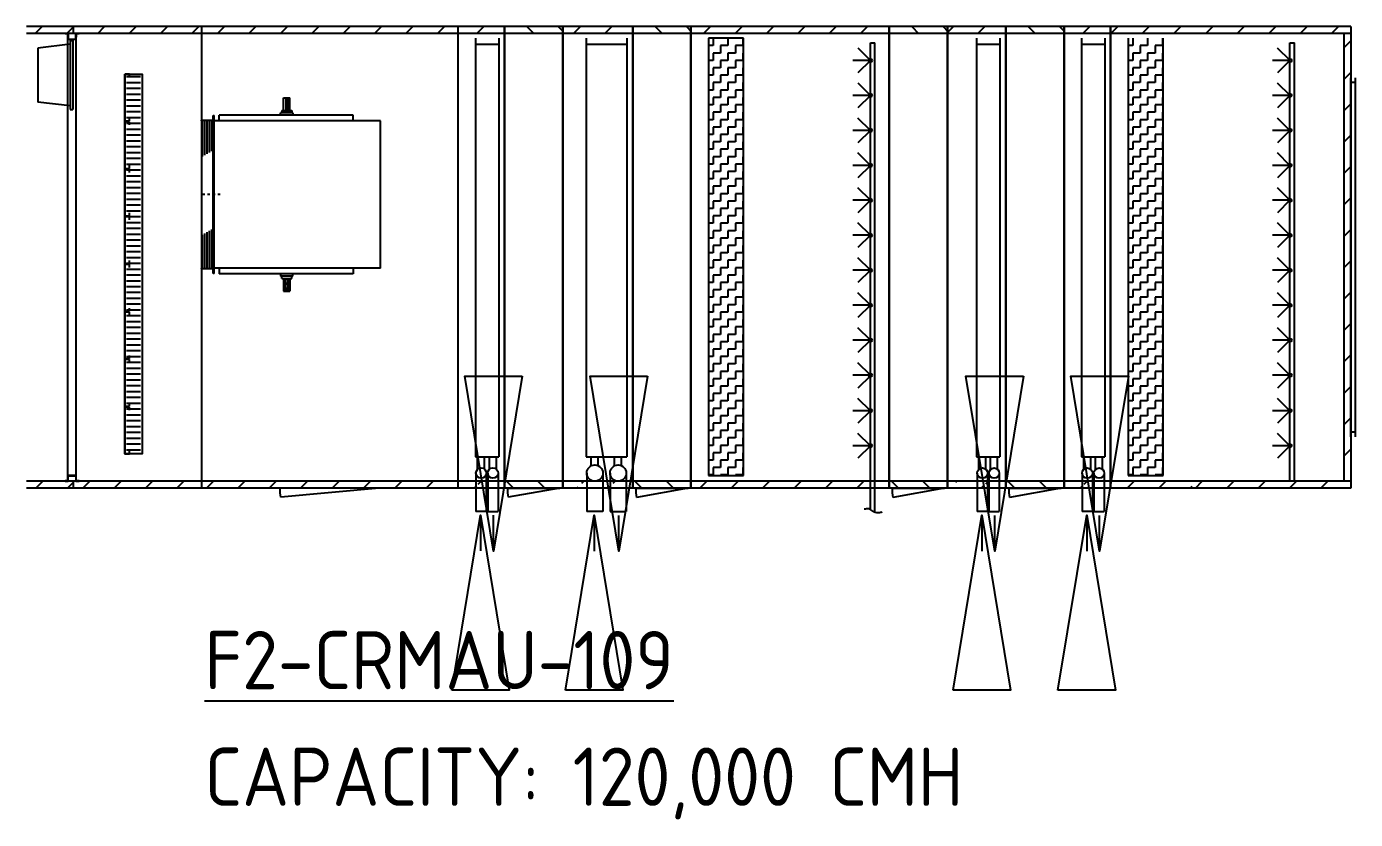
# Model space of a CAD drawing. Header units: millimetres. Extents: x -4 to 727, y 2288 to 2890.
# Drawn here: x 641 to 692.3, y 2725.2 to 2755.8 of the extents above; entities that cross this region are included whole.
import ezdxf

# ---------------------------------------------------------------- set-up
doc = ezdxf.new("R2010")
doc.units = ezdxf.units.MM
doc.linetypes.add('CENTER', pattern=[2, 1.25, -0.25, 0.25, -0.25])
for name, color, linetype in [('06-空調-空調', 21, 'Continuous'), ('ACC-450', 2, 'Continuous'), ('ACC-850', 2, 'Continuous'), ('ARW', 151, 'Continuous'), ('CLC', 140, 'Continuous'), ('DIF', 120, 'Continuous'), ('DIM', 6, 'Continuous'), ('FAN', 3, 'Continuous'), ('Flange', 6, 'Continuous'), ('FLC', 40, 'Continuous'), ('HTC', 1, 'Continuous'), ('M-EQPM-TXT', 4, 'Continuous'), ('Type02x02', 7, 'Continuous'), ('Type05x04', 7, 'Continuous'), ('Type06x05', 7, 'Continuous'), ('Type07x05', 7, 'Continuous'), ('TYPE10X08', 7, 'Continuous'), ('Type12x08', 7, 'Continuous'), ('Type12x09', 7, 'Continuous'), ('Type14x10', 7, 'Continuous'), ('軸心', 41, 'Continuous'), ('風車架', 4, 'Continuous')]:
    doc.layers.add(name, color=color, linetype=linetype)
doc.styles.add('AA-TXT', font='isocp.shx', dxfattribs={"bigfont": 'chineset.shx'})
doc.dimstyles.get("Standard").update_dxf_attribs({"dimtxt": 0.18, "dimasz": 0.18, "dimexe": 0.18, "dimexo": 0.0625, "dimgap": 0.09, "dimtad": 0, "dimtih": 1, "dimtoh": 1, "dimdec": 4, "dimzin": 0, "dimdsep": 46, "dimtxsty": 'Standard', "dimcen": 0.09, "dimadec": 0, "dimazin": 0, "dimtfac": 1, "dimtdec": 4, "dimtofl": 0, "dimtmove": 0, "dimatfit": 3, "dimfxl": 1, "dimtolj": 1, "dimtzin": 0, "dimarcsym": 0})
pattern_1 = [(225, (1811.596931687964, 1075.80456253426), (13.47038418160373, -13.47038418160373), [])]

# ---------------------------------------------------------------- blocks, each defined once
blk = doc.blocks.new('A450-頂視圖')
at = {"layer": 'ACC-450'}
for p, q in [((-450, 0), (0, 0)), ((0, 0), (-443.1634888554936, -78.14167995011871))]:
    blk.add_line(p, q, dxfattribs=at)
blk.add_arc((0, 0), 450, 180, 190.0000000000068, dxfattribs=at)
blk = doc.blocks.new('FLC-1000')
at = {"layer": 'FLC'}
for p, q in [((50, 633.5), (50, -633.5)), ((150, 633.5), (150, -633.5))]:
    blk.add_line(p, q, dxfattribs=at)
at = {"layer": 'FLC', "color": 1}
for p, q in [((60.00000000000364, 371.3675134594014), (60.00000000000364, 633.5)), ((80, 359.8205080756306), (80, 633.5)), ((100, 348.2735026918563), (100, 633.5)), ((120, 336.7264973080855), (120, 633.5)), ((140, 325.1794919243112), (140, 633.5)), ((60, -633.5), (60, -298.632486540595)), ((80, -633.5), (80, -310.1794919243694)), ((100, -633.5), (100, -321.7264973081437)), ((120, -633.5), (120, -333.2735026919145)), ((140, -633.5), (140, -344.8205080756888))]:
    blk.add_line(p, q, dxfattribs=at)
at = {"layer": 'FLC', "color": 1, "linetype": 'CENTER', "ltscale": 5}
blk.add_line((-11.83054027607432, 0), (165.0876395031519, 0), dxfattribs=at)
at = {"layer": 'FLC'}
for centre, start, end in [((55, 633.5), 0, 180), ((65, 633.5), 0, 180), ((75, 633.5), 0, 180), ((85, 633.5), 0, 180), ((95, 633.5), 0, 180), ((105, 633.5), 0, 180), ((115, 633.5), 0, 180), ((125, 633.5), 0, 180), ((135, 633.5), 0, 180), ((145, 633.5), 0, 180), ((145, 633.5), 0, 180), ((145, 633.5), 0, 180), ((145, 633.5), 0, 180), ((145, 633.5), 0, 180), ((145, 633.5), 0, 180), ((145, 633.5), 0, 180), ((145, 633.5), 0, 180), ((145, 633.5), 0, 180), ((145, 633.5), 0, 180), ((145, 633.5), 0, 180), ((145, 633.5), 0, 180), ((55, -633.5), 180, 0), ((65, -633.5), 180, 0), ((75, -633.5), 180, 0), ((85, -633.5), 180, 0), ((95, -633.5), 180, 0), ((105, -633.5), 180, 0), ((115, -633.5), 180, 0), ((125, -633.5), 180, 0), ((135, -633.5), 180, 0), ((145, -633.5), 180, 0), ((145, -633.5), 180, 0), ((145, -633.5), 180, 0), ((145, -633.5), 180, 0), ((145, -633.5), 180, 0), ((145, -633.5), 180, 0), ((145, -633.5), 180, 0), ((145, -633.5), 180, 0), ((145, -633.5), 180, 0), ((145, -633.5), 180, 0), ((145, -633.5), 180, 0), ((145, -633.5), 180, 0)]:
    blk.add_arc(centre, 5, start, end, dxfattribs=at)
blk = doc.blocks.new('RZR15-1000-T90')
at = {"layer": 'FAN'}
for p, q in [((-1436.00000000004, 1310.000000000004), (-9.999999999999659, 1310.000000000004)), ((-1436.00000000004, 47.00000000000023), (-1436.00000000004, 1310.000000000004)), ((-10.00000000000011, 0), (-9.999999999999659, 1357.000000000004)), ((3.410605131648481e-13, 1357.000000000004), (-9.999999999999659, 1357.000000000004)), ((0, 0), (3.410605131648481e-13, 1357.000000000004)), ((-1436.00000000004, 47.00000000000023), (-10.00000000000011, 47)), ((-10.00000000000011, 0), (0, 0))]:
    blk.add_line(p, q, dxfattribs=at)
at = {"layer": '軸心'}
for p, q in [((-604.4999999999959, 1508.500000000004), (-659.4999999999959, 1508.500000000004)), ((-659.499999999996, 1398.500000000004), (-659.4999999999959, 1508.500000000004)), ((-639.9999999999959, 1503.500000000004), (-623.9999999999959, 1503.500000000004)), ((-639.999999999996, 1403.500000000004), (-639.9999999999959, 1503.500000000004)), ((-623.9999999999959, 1503.500000000004), (-623.999999999996, 1403.500000000004)), ((-604.499999999996, 1398.500000000004), (-604.4999999999959, 1508.500000000004)), ((-685.499999999996, 1379.500000000004), (-578.499999999996, 1379.500000000004)), ((-685.499999999996, 1379.500000000004), (-685.4999999999997, 1359.500000000004)), ((-675.499999999996, 1398.500000000004), (-675.499999999996, 1379.500000000004)), ((-588.499999999996, 1398.500000000004), (-675.499999999996, 1398.500000000004)), ((-639.999999999996, 1403.500000000004), (-623.999999999996, 1403.500000000004)), ((-588.499999999996, 1398.500000000004), (-588.499999999996, 1379.500000000004)), ((-578.4999999999997, 1359.500000000004), (-578.499999999996, 1379.500000000004)), ((-685.4999999999965, -22.5), (-685.5000000000001, -2.5)), ((-685.4999999999965, -22.5), (-578.4999999999965, -22.5)), ((-675.4999999999965, -41.5), (-675.4999999999965, -22.5)), ((-588.4999999999965, -41.5), (-675.4999999999965, -41.5)), ((-659.4999999999965, -41.5), (-659.4999999999965, -151.5)), ((-639.9999999999965, -46.5), (-639.9999999999965, -146.5)), ((-639.9999999999965, -46.5), (-623.9999999999965, -46.5)), ((-623.9999999999965, -146.5), (-623.9999999999965, -46.5)), ((-604.4999999999965, -41.5), (-604.4999999999965, -151.5)), ((-588.4999999999965, -41.5), (-588.4999999999965, -22.5)), ((-578.5000000000001, -2.5), (-578.4999999999965, -22.5)), ((-604.4999999999965, -151.5), (-659.4999999999965, -151.5)), ((-639.9999999999965, -146.5), (-623.9999999999965, -146.5))]:
    blk.add_line(p, q, dxfattribs=at)
at = {"layer": '軸心', "color": 1, "linetype": 'CENTER', "ltscale": 30}
for p, q in [((-631.9999999999959, 1513.420933565274), (-631.999999999996, 1398.500000000004)), ((-631.9999999999965, -156.420933565274), (-631.9999999999965, -41.5))]:
    blk.add_line(p, q, dxfattribs=at)
at = {"layer": '風車架'}
for p, q in [((-1202.000000000003, 1359.500000000004), (-52.0000000000033, 1359.500000000004)), ((-1202.000000000003, 1310.000000000004), (-1202.000000000003, 1359.500000000004)), ((-1202.000000000003, 1310.000000000004), (-52.0000000000033, 1310.000000000004)), ((-52.0000000000033, 1310.000000000004), (-52.0000000000033, 1359.500000000004)), ((-1202.000000000003, 47.00000000000023), (-52.00000000000375, 47)), ((-1202.000000000003, 47.00000000000023), (-1202.000000000003, -2.499999999999773)), ((-52.00000000000375, 47), (-52.00000000000375, -2.5)), ((-1202.000000000003, -2.499999999999773), (-52.00000000000375, -2.5))]:
    blk.add_line(p, q, dxfattribs=at)
blk = doc.blocks.new('DW9-頂視圖')
at = {"layer": 'ACC-850'}
for q in [(850, 0), (843.1634888554936, -78.14167995011871)]:
    blk.add_line((0, 0), q, dxfattribs=at)
blk.add_arc((400, 0), 450, 349.9999999999935, 7.016709298534877e-15, dxfattribs=at)
blk = doc.blocks.new('CMF300')
for p, q in [((-22.14624321208976, 265.0437139088899), (-300, 231.1976884204487)), ((-300, 231.1976884204487), (-300, -231.1976884204414)), ((-22, 296), (0, 296)), ((-22, 296), (-22, -296)), ((0, 296), (0, -296)), ((-22.14624321208976, -265.0437139088826), (-300, -231.1976884204414)), ((-22, -296), (0, -296))]:
    blk.add_line(p, q)
blk = doc.blocks.new('00_80000CMH_500_300_1100')
h = blk.add_hatch()
h.set_pattern_fill('ACAD_ISO02W100', color=6, angle=180)
h.set_pattern_definition([(180, (1771.444791276313, -397.939758169392), (-6.123233995736766e-16, -5), [12, -3])])
h.paths.add_polyline_path([(48.42231103783706, 407.1652717065008), (63.16782431505271, 407.1652717065008), (63.16782431505271, 81.60527170649948), (48.42231103783706, 81.60527170649948)])
at = {"layer": 'ARW'}
h = blk.add_hatch(dxfattribs=at)
h.set_pattern_fill('ZIGZAG', color=256, scale=2, angle=180, style=0)
h.set_pattern_definition([(180, (704, 981.5000000000291), (-6.350000000000002, -6.350000000000001), [6.350000000000002, -6.350000000000002]), (270, (697.6499999999942, 981.5000000000291), (6.350000000000001, -6.350000000000002), [6.350000000000002, -6.350000000000002])])
h.paths.add_polyline_path([(579, 438.0000000000291), (549, 438.0000000000291), (549, 63.0000000000291), (579, 63.0000000000291)])
h = blk.add_hatch(dxfattribs=at)
h.set_pattern_fill('ZIGZAG', color=256, scale=2, angle=180, style=0)
h.set_pattern_definition([(180, (1064, 981.5000000000291), (-6.350000000000002, -6.350000000000001), [6.350000000000002, -6.350000000000002]), (270, (1057.649999999994, 981.5000000000291), (6.350000000000001, -6.350000000000002), [6.350000000000002, -6.350000000000002])])
h.paths.add_polyline_path([(939, 438.0000000000291), (909, 438.0000000000291), (909, 63.0000000000291), (939, 63.0000000000291)])
at = {"layer": 'Type02x02'}
h = blk.add_hatch(dxfattribs=at)
h.set_pattern_fill('ANSI31', color=256, scale=6.000000000000001, angle=180, style=0)
h.set_pattern_definition([(135, (446.3811235891189, 113.5037624833494), (13.47038418160373, 13.47038418160373), [])])
h.paths.add_polyline_path([(374, 442.0599002730778), (374, 448.0599002730742), (424, 448.0599002730742), (424, 442.0599002730778)])
h = blk.add_hatch(dxfattribs=at)
h.set_pattern_fill('ANSI31', color=256, scale=6.000000000000001, angle=180, style=0)
h.set_pattern_definition([(135, (556.3811235891189, 113.5636627563945), (13.47038418160373, 13.47038418160373), [])])
h.paths.add_polyline_path([(484, 442.0000000000327), (484, 448.0000000000291), (534, 448.0000000000291), (534, 442.0000000000327)])
h = blk.add_hatch(dxfattribs=at)
h.set_pattern_fill('ANSI31', color=256, scale=6.000000000000001, angle=180, style=0)
h.set_pattern_definition([(135, (776.3811235891189, 113.5636627563945), (13.47038418160373, 13.47038418160373), [])])
h.paths.add_polyline_path([(704, 442.0000000000327), (704, 448.0000000000291), (754, 448.0000000000291), (754, 442.0000000000327)])
h = blk.add_hatch(dxfattribs=at)
h.set_pattern_fill('ANSI31', color=256, scale=6.000000000000001, angle=180, style=0)
h.set_pattern_definition([(135, (876.3811235891189, 113.5636627563945), (13.47038418160373, 13.47038418160373), [])])
h.paths.add_polyline_path([(804, 442.0000000000327), (804, 448.0000000000291), (854, 448.0000000000291), (854, 442.0000000000327)])
h = blk.add_hatch(dxfattribs=at)
h.set_pattern_fill('ANSI31', color=256, scale=6.000000000000001, angle=180, style=0)
h.set_pattern_definition([(135, (446.3811235891189, 433.5037624833494), (13.47038418160373, 13.47038418160373), [])])
h.paths.add_polyline_path([(424, 58.05990027307416), (424, 52.0599002730778), (374, 52.0599002730778), (374, 58.05990027307416)])
h = blk.add_hatch(dxfattribs=at)
h.set_pattern_fill('ANSI31', color=256, scale=6.000000000000001, angle=180, style=0)
h.set_pattern_definition([(135, (556.3811235891189, 433.5636627563945), (13.47038418160373, 13.47038418160373), [])])
h.paths.add_polyline_path([(534, 58.0000000000291), (534, 52.00000000003274), (484, 52.00000000003274), (484, 58.0000000000291)])
h = blk.add_hatch(dxfattribs=at)
h.set_pattern_fill('ANSI31', color=256, scale=6.000000000000001, angle=180, style=0)
h.set_pattern_definition([(135, (776.3811235891189, 433.5636627563945), (13.47038418160373, 13.47038418160373), [])])
h.paths.add_polyline_path([(754, 58.0000000000291), (754, 52.00000000003274), (704, 52.00000000003274), (704, 58.0000000000291)])
h = blk.add_hatch(dxfattribs=at)
h.set_pattern_fill('ANSI31', color=256, scale=6.000000000000001, angle=180, style=0)
h.set_pattern_definition([(135, (876.3811235891189, 433.5636627563945), (13.47038418160373, 13.47038418160373), [])])
h.paths.add_polyline_path([(854, 58.0000000000291), (854, 52.00000000003274), (804, 52.00000000003274), (804, 58.0000000000291)])
at = {"layer": 'Type05x04'}
h = blk.add_hatch(dxfattribs=at)
h.set_pattern_fill('ANSI31', color=256, scale=6.000000000000001, angle=180, style=0)
h.set_pattern_definition([(225, (4.000002064407454, 433.4400983753803), (13.47038418160373, -13.47038418160373), [])])
h.paths.add_polyline_path([(-35.99999793559255, 442.0599016246815), (-35.99999793559255, 448.0599016246815), (4.000002064407454, 448.0599016246815), (4.000002064407454, 442.0599016246815)])
h = blk.add_hatch(dxfattribs=at)
h.set_pattern_fill('ANSI31', color=256, scale=6.000000000000001, angle=180, style=0)
h.set_pattern_definition([(225, (4.000002064407454, 689.4400983753767), (13.47038418160373, -13.47038418160373), [])])
h.paths.add_polyline_path([(-35.99999793559255, 52.05990162468152), (-35.99999793559255, 58.05990162468152), (4.000002064407454, 58.05990162468152), (4.000002064407454, 52.05990162468152)])
at = {"layer": 'Type06x05'}
h = blk.add_hatch(dxfattribs=at)
h.set_pattern_fill('ANSI31', color=256, scale=6.000000000000001, angle=180, style=0)
h.set_pattern_definition([(225, (4.00000114607974, 689.4400983983141), (13.47038418160373, -13.47038418160373), [])])
h.paths.add_polyline_path([(-25.99999885392026, 52.05990160174406), (-25.99999885392026, 58.0599016017477), (4.00000114607974, 58.0599016017477), (4.00000114607974, 52.05990160174406)])
at = {"layer": 'Type07x05'}
h = blk.add_hatch(dxfattribs=at)
h.set_pattern_fill('ANSI31', color=256, scale=6.000000000000001, angle=180, style=0)
h.set_pattern_definition([(225, (4.000001248612534, 433.4400981952786), (13.47038418160373, -13.47038418160373), [])])
h.paths.add_polyline_path([(-25.99999875138747, 442.0599018047833), (-25.99999875138747, 448.0599018047833), (4.000001248612534, 448.0599018047833), (4.000001248612534, 442.0599018047833)])
at = {"layer": 'TYPE10X08'}
h = blk.add_hatch(dxfattribs=at)
h.set_pattern_fill('ANSI31', color=256, scale=6.000000000000001, angle=180, style=0)
h.set_pattern_definition([(225, (194, 305.440099726984), (13.47038418160373, -13.47038418160373), [])])
h.paths.add_polyline_path([(334, 448.0599002730742), (334, 442.0599002730778), (114, 442.0599002730778), (114, 448.0599002730742)])
h = blk.add_hatch(dxfattribs=at)
h.set_pattern_fill('ANSI31', color=256, scale=6.000000000000001, angle=180, style=0)
h.set_pattern_definition([(225, (194, 625.440099726984), (13.47038418160373, -13.47038418160373), [])])
h.paths.add_polyline_path([(114, 52.0599002730778), (114, 58.05990027307416), (334, 58.05990027307416), (334, 52.0599002730778)])
at = {"layer": 'Type12x09'}
h = blk.add_hatch(dxfattribs=at)
h.set_pattern_fill('ANSI31', color=256, scale=6.000000000000001, angle=180, style=0)
h.set_pattern_definition([(225, (114, 947.940099726984), (13.47038418160373, -13.47038418160373), [])])
h.paths.add_polyline_path([(4, 442.0599002730778), (4, 448.0599002730742), (114, 448.0599002730742), (114, 442.0599002730778)])
h.paths.add_polyline_path([(4, 52.0599002730778), (4, 58.05990027307416), (114, 58.05990027307416), (114, 52.0599002730778)])
h = blk.add_hatch(dxfattribs=at)
h.set_pattern_fill('ANSI31', color=256, scale=6.000000000000001, angle=180, style=0)
h.set_pattern_definition(pattern_1)
h.paths.add_polyline_path([(894, 442.0000000000327), (894, 448.0000000000291), (964, 448.0000000000291), (964, 442.0000000000327)])
h = blk.add_hatch(dxfattribs=at)
h.set_pattern_fill('ANSI31', color=256, scale=6.000000000000001, angle=180, style=0)
h.set_pattern_definition([(225, (1080.5, 128.5000000000327), (13.47038418160373, -13.47038418160373), [])])
h.paths.add_polyline_path([(1100, 448.0000000000291), (1100, 442.0000000000327), (964, 442.0000000000327), (964, 448.0000000000291)])
h = blk.add_hatch(dxfattribs=at)
h.set_pattern_fill('ANSI31', color=256, scale=6.000000000000001, angle=180, style=0)
h.set_pattern_definition([(225, (1100, 448.5000000000291), (13.47038418160373, -13.47038418160373), [])])
h.paths.add_polyline_path([(1094, 442.0000000000327), (1100, 442.0000000000327), (1100, 58.0000000000291), (1094, 58.0000000000291)])
h = blk.add_hatch(dxfattribs=at)
h.set_pattern_fill('ANSI31', color=256, scale=6.000000000000001, angle=180, style=0)
h.set_pattern_definition(pattern_1)
h.paths.add_polyline_path([(964, 58.0000000000291), (964, 52.00000000003274), (894, 52.00000000003274), (894, 58.0000000000291)])
h = blk.add_hatch(dxfattribs=at)
h.set_pattern_fill('ANSI31', color=256, scale=6.000000000000001, angle=180, style=0)
h.set_pattern_definition([(225, (1080.5, 448.0000000000291), (13.47038418160373, -13.47038418160373), [])])
h.paths.add_polyline_path([(1100, 58.0000000000291), (1100, 52.00000000003274), (964, 52.00000000003274), (964, 58.0000000000291)])
at = {"layer": 'Type14x10'}
h = blk.add_hatch(dxfattribs=at)
h.set_pattern_fill('ANSI31', color=256, scale=6.000000000000001, angle=180, style=0)
h.set_pattern_definition([(225, (374, 128.4400997269877), (13.47038418160373, -13.47038418160373), [])])
h.paths.add_polyline_path([(334, 442.0599002730778), (334, 448.0599002730742), (374, 448.0599002730742), (374, 442.0599002730778)])
h = blk.add_hatch(dxfattribs=at)
h.set_pattern_fill('ANSI31', color=256, scale=6.000000000000001, angle=180, style=0)
h.set_pattern_definition([(225, (484, 128.5000000000327), (13.47038418160373, -13.47038418160373), [])])
h.paths.add_polyline_path([(424, 442.0000000000327), (424, 448.0000000000291), (484, 448.0000000000291), (484, 442.0000000000327)])
h = blk.add_hatch(dxfattribs=at)
h.set_pattern_fill('ANSI31', color=256, scale=6.000000000000001, angle=180, style=0)
h.set_pattern_definition([(225, (704, 129.0000000000291), (13.47038418160373, -13.47038418160373), [])])
h.paths.add_polyline_path([(534, 442.0000000000327), (534, 448.0000000000291), (704, 448.0000000000291), (704, 442.0000000000327)])
h = blk.add_hatch(dxfattribs=at)
h.set_pattern_fill('ANSI31', color=256, scale=6.000000000000001, angle=180, style=0)
h.set_pattern_definition([(225, (804, 128.5000000000327), (13.47038418160373, -13.47038418160373), [])])
h.paths.add_polyline_path([(754, 442.0000000000327), (754, 448.0000000000291), (804, 448.0000000000291), (804, 442.0000000000327)])
h = blk.add_hatch(dxfattribs=at)
h.set_pattern_fill('ANSI31', color=256, scale=6.000000000000001, angle=180, style=0)
h.set_pattern_definition([(225, (894, 128.5000000000327), (13.47038418160373, -13.47038418160373), [])])
h.paths.add_polyline_path([(854, 442.0000000000327), (854, 448.0000000000291), (894, 448.0000000000291), (894, 442.0000000000327)])
h = blk.add_hatch(dxfattribs=at)
h.set_pattern_fill('ANSI31', color=256, scale=6.000000000000001, angle=180, style=0)
h.set_pattern_definition([(225, (374, 979.940099726984), (13.47038418160373, -13.47038418160373), [])])
edge = h.paths.add_edge_path()
edge.add_line((374, 58.05990027307416), (334, 58.05990027307416))
edge.add_line((374, 52.0599002730778), (334, 52.0599002730778))
h = blk.add_hatch(dxfattribs=at)
h.set_pattern_fill('ANSI31', color=256, scale=6.000000000000001, angle=180, style=0)
h.set_pattern_definition([(225, (484, 948.0000000000291), (13.47038418160373, -13.47038418160373), [])])
edge = h.paths.add_edge_path()
edge.add_line((484, 58.0000000000291), (424, 58.0000000000291))
edge.add_line((484, 52.00000000003274), (424, 52.00000000003274))
h = blk.add_hatch(dxfattribs=at)
h.set_pattern_fill('ANSI31', color=256, scale=6.000000000000001, angle=180, style=0)
h.set_pattern_definition([(225, (704, 981.5000000000291), (13.47038418160373, -13.47038418160373), [])])
h.paths.add_polyline_path([(704, 58.0000000000291), (704, 52.00000000003274), (691.8485668730864, 52.00000000003274), (691.8485668730864, 58.0000000000291)])
h.paths.add_polyline_path([(534, 52.00000000003274), (534, 58.0000000000291), (687.8485668730864, 58.0000000000291), (687.8485668730864, 52.00000000003274)])
h = blk.add_hatch(dxfattribs=at)
h.set_pattern_fill('ANSI31', color=256, scale=6.000000000000001, angle=180, style=0)
h.set_pattern_definition([(225, (804, 948.0000000000291), (13.47038418160373, -13.47038418160373), [])])
edge = h.paths.add_edge_path()
edge.add_line((804, 58.0000000000291), (754, 58.0000000000291))
edge.add_line((804, 52.00000000003274), (754, 52.00000000003274))
h = blk.add_hatch(dxfattribs=at)
h.set_pattern_fill('ANSI31', color=256, scale=6.000000000000001, angle=180, style=0)
h.set_pattern_definition([(225, (894, 980.0000000000291), (13.47038418160373, -13.47038418160373), [])])
edge = h.paths.add_edge_path()
edge.add_line((894, 58.0000000000291), (854, 58.0000000000291))
edge.add_line((894, 52.00000000003274), (854, 52.00000000003274))
for p, q in [((-3.000000838394044, 441.8099017959466), (-3.000000838394044, 442.0599017959466)), ((-3.000000838394044, 442.0599017959466), (-0.2500008384085959, 442.0599017959466)), ((-0.500000838394044, 441.8099017959466), (-3.000000838394044, 441.8099017959466)), ((-0.500000838394044, 58.30990179594664), (-0.500000838394044, 441.8099017959466)), ((-0.500000838394044, 439.0599017959466), (-0.500000838394044, 441.8099017959466)), ((6.499999161591404, 436.9599017959481), (-0.500000838394044, 436.9599017959481)), ((-0.2500008384085959, 442.0599017959466), (-0.2500008384085959, 437.2099017959481)), ((-0.2500008384085959, 437.2099017959481), (6.249999161591404, 437.2099017959481)), ((6.249999161591404, 437.2099017959481), (6.249999161591404, 442.0599017959466)), ((6.249999161591404, 442.0599017959466), (8.999999161591404, 442.0599017959466)), ((6.499999161591404, 58.30990179594664), (6.499999161591404, 441.8099017959466)), ((8.999999161591404, 441.8099017959466), (6.499999161591404, 441.8099017959466)), ((6.499999161591404, 441.8099017959466), (6.499999161591404, 439.0599017959466)), ((8.999999161591404, 442.0599017959466), (8.999999161591404, 441.8099017959466)), ((-0.500000838394044, 58.30990179594664), (-3.000000838394044, 58.30990179594664)), ((-3.000000838394044, 58.30990179594664), (-3.000000838394044, 58.05990179594664)), ((-3.000000838394044, 58.05990179594664), (-0.2500008384085959, 58.05990179594664)), ((6.499999161591404, 62.9599017959481), (-0.500000838394044, 62.9599017959481)), ((-0.500000838394044, 60.35990179594955), (-0.500000838394044, 58.30990179594664)), ((-0.2500008384085959, 58.05990179594664), (-0.2500008384085959, 62.7099017959481)), ((-0.2500008384085959, 62.7099017959481), (6.249999161591404, 62.7099017959481)), ((6.249999161576852, 62.7099017959481), (6.249999161591404, 58.05990179594664)), ((6.249999161591404, 58.05990179594664), (8.999999161591404, 58.05990179594664)), ((6.499999161591404, 58.30990179594664), (6.499999161591404, 60.35990179594955)), ((8.999999161591404, 58.30990179594664), (6.499999161591404, 58.30990179594664)), ((8.999999161591404, 58.05990179594664), (8.999999161591404, 58.30990179594664))]:
    blk.add_line(p, q)
at = {"color": 6}
blk.add_lwpolyline([(48.42231103783706, 407.1652717065008), (63.16782431505271, 407.1652717065008), (63.16782431505271, 81.60527170649948), (48.42231103783706, 81.60527170649948)], close=True, dxfattribs=at)
at = {"layer": 'ARW', "color": 1}
for p, q in [((349, 438.0599002730742), (349, 79.05990027306689)), ((369, 438.0599002730742), (369, 79.05990027306689)), ((869, 438.0000000000291), (869, 79.00000000002183)), ((889, 438.0000000000291), (889, 79.00000000002183)), ((349, 433.0599002730669), (369.0000000000146, 433.0599002730669)), ((869, 433.0000000000218), (889.0000000000146, 433.0000000000218)), ((349, 79.05990027306689), (369, 79.05990027306689)), ((350.9549999999872, 68.34338247280539), (350.9549999999872, 79.05990027306689)), ((356.9550000000017, 68.34338247280539), (356.9550000000017, 79.05990027306689)), ((361.0450000000128, 68.34338247280539), (361.0450000000128, 79.05990027306689)), ((367.0449999999983, 68.34338247280539), (367.0449999999983, 79.05990027306689)), ((869, 79.00000000002547), (889, 79.00000000002183)), ((870.9549999999872, 68.28348219976033), (870.9549999999872, 79.00000000002183)), ((876.9550000000017, 68.28348219976033), (876.9550000000017, 79.00000000002183)), ((881.0450000000128, 68.28348219976033), (881.0450000000128, 79.00000000002183)), ((887.0449999999983, 68.28348219976033), (887.0449999999983, 79.00000000002183)), ((349.5, 65.04990027306849), (349.5, 32.0599002730778)), ((358.4100000000035, 65.04990027306849), (358.4100000000035, 32.0599002730778)), ((359.5900000000111, 65.04990027306849), (359.5900000000111, 32.0599002730778)), ((368.5, 65.04990027306849), (368.5, 32.0599002730778)), ((869.5, 64.99000000002343), (869.5, 32.00000000003274)), ((878.4100000000035, 64.99000000002343), (878.4100000000035, 32.00000000003274)), ((879.5900000000111, 64.99000000002343), (879.5900000000111, 32.00000000003274)), ((888.5, 64.99000000002343), (888.5, 32.00000000003274)), ((358.4100000000035, 32.0599002730778), (349.5, 32.0599002730778)), ((359.5900000000111, 32.0599002730778), (368.5, 32.0599002730778)), ((878.4100000000035, 32.00000000003274), (869.5, 32.00000000003274)), ((879.5900000000111, 32.00000000003274), (888.5, 32.00000000003274))]:
    blk.add_line(p, q, dxfattribs=at)
at = {"layer": 'ARW'}
for p, q in [((579, 438.0000000000291), (549, 438.0000000000291)), ((549, 438.0000000000291), (549, 63.0000000000291)), ((579, 63.0000000000291), (579, 438.0000000000291)), ((687.8485668730864, 434.0000000000218), (691.8485668730864, 434.0000000000218)), ((687.8485668730864, 33.73651658667586), (687.8485668730864, 434.0000000000218)), ((691.8485668730864, 31.25879298702057), (691.8485668730864, 434.0000000000218)), ((909, 438.0000000000291), (909, 63.0000000000291)), ((939, 63.0000000000291), (939, 438.0000000000291)), ((1047.848566873086, 434.0000000000218), (1051.848566873086, 434.0000000000218)), ((1047.848566873086, 58.0000000000291), (1047.848566873086, 434.0000000000218)), ((1051.848566873086, 58.0000000000291), (1051.848566873086, 434.0000000000218)), ((444, 433.0000000000255), (479.0000000000146, 433.0000000000218)), ((687.8770629797073, 419.0387782843136), (677.2704612619273, 429.6453800021118)), ((779, 433.0000000000218), (799.0000000000146, 433.0000000000218)), ((1047.877062979707, 419.0387782843136), (1037.270461261927, 429.6453800021118)), ((687.8485668730864, 419.0102821776818), (672.8485668730864, 419.0102821776818)), ((687.8485668730864, 419.0102821776818), (677.2419651552773, 408.40368045988)), ((1047.848566873086, 419.0102821776818), (1032.848566873086, 419.0102821776818)), ((1047.848566873086, 419.0102821776818), (1037.241965155277, 408.40368045988)), ((687.8770629797073, 389.0387782843136), (677.2704612619273, 399.6453800021118)), ((1047.877062979707, 389.0387782843136), (1037.270461261927, 399.6453800021118)), ((687.8485668730864, 389.0102821776818), (672.8485668730864, 389.0102821776818)), ((687.8485668730864, 389.0102821776818), (677.2419651552773, 378.40368045988)), ((1047.848566873086, 389.0102821776818), (1032.848566873086, 389.0102821776818)), ((1047.848566873086, 389.0102821776818), (1037.241965155277, 378.40368045988)), ((687.8485668730864, 359.0102821776818), (677.2419651552773, 369.6168838954763)), ((1047.848566873086, 359.0102821776818), (1037.241965155277, 369.6168838954763)), ((687.8485668730864, 359.0102821776818), (672.8485668730864, 359.0102821776818)), ((687.8485668730864, 359.0102821776818), (677.2419651552773, 348.40368045988)), ((1047.848566873086, 359.0102821776818), (1032.848566873086, 359.0102821776818)), ((1047.848566873086, 359.0102821776818), (1037.241965155277, 348.40368045988)), ((687.8485668730864, 329.0102821776818), (677.2419651552773, 339.6168838954763)), ((1047.848566873086, 329.0102821776818), (1037.241965155277, 339.6168838954763)), ((687.8485668730864, 329.0102821776818), (672.8485668730864, 329.0102821776818)), ((687.8485668730864, 329.0102821776818), (677.2419651552773, 318.40368045988)), ((1047.848566873086, 329.0102821776818), (1032.848566873086, 329.0102821776818)), ((1047.848566873086, 329.0102821776818), (1037.241965155277, 318.40368045988)), ((687.8485668730864, 299.0102821776818), (677.2419651552773, 309.6168838954763)), ((1047.848566873086, 299.0102821776818), (1037.241965155277, 309.6168838954763)), ((687.8485668730864, 299.0102821776818), (672.8485668730864, 299.0102821776818)), ((687.8485668730864, 299.0102821776818), (677.2419651552773, 288.40368045988)), ((1047.848566873086, 299.0102821776818), (1032.848566873086, 299.0102821776818)), ((1047.848566873086, 299.0102821776818), (1037.241965155277, 288.40368045988)), ((687.8485668730864, 269.0102821776818), (677.2419651552773, 279.6168838954763)), ((1047.848566873086, 269.0102821776818), (1037.241965155277, 279.6168838954763)), ((687.8485668730864, 269.0102821776818), (672.8485668730864, 269.0102821776818)), ((687.8485668730864, 269.0102821776818), (677.2419651552773, 258.40368045988)), ((1047.848566873086, 269.0102821776818), (1032.848566873086, 269.0102821776818)), ((1047.848566873086, 269.0102821776818), (1037.241965155277, 258.40368045988)), ((687.8485668730864, 239.0102821776818), (677.2419651552773, 249.6168838954763)), ((1047.848566873086, 239.0102821776818), (1037.241965155277, 249.6168838954763)), ((687.8485668730864, 239.0102821776818), (672.8485668730864, 239.0102821776818)), ((687.8485668730864, 239.0102821776818), (677.2419651552773, 228.40368045988)), ((1047.848566873086, 239.0102821776818), (1032.848566873086, 239.0102821776818)), ((1047.848566873086, 239.0102821776818), (1037.241965155277, 228.40368045988)), ((687.8485668730864, 209.0102821776818), (677.2419651552773, 219.6168838954763)), ((1047.848566873086, 209.0102821776818), (1037.241965155277, 219.6168838954763)), ((687.8485668730864, 209.0102821776818), (672.8485668730864, 209.0102821776818)), ((687.8485668730864, 209.0102821776818), (677.2419651552773, 198.40368045988)), ((1047.848566873086, 209.0102821776818), (1032.848566873086, 209.0102821776818)), ((1047.848566873086, 209.0102821776818), (1037.241965155277, 198.40368045988)), ((687.8485668730864, 179.0102821776818), (677.2419651552773, 189.6168838954763)), ((1047.848566873086, 179.0102821776818), (1037.241965155277, 189.6168838954763)), ((687.8485668730864, 179.0102821776818), (672.8485668730864, 179.0102821776818)), ((687.8485668730864, 179.0102821776818), (677.2419651552773, 168.40368045988)), ((1047.848566873086, 179.0102821776818), (1032.848566873086, 179.0102821776818)), ((1047.848566873086, 179.0102821776818), (1037.241965155277, 168.40368045988)), ((687.8485668730864, 149.0102821776818), (677.2419651552773, 159.6168838954763)), ((1047.848566873086, 149.0102821776818), (1037.241965155277, 159.6168838954763)), ((687.8485668730864, 149.0102821776818), (672.8485668730864, 149.0102821776818)), ((687.8485668730864, 148.5102821776782), (677.2419651552773, 137.90368045988)), ((1047.848566873086, 149.0102821776818), (1032.848566873086, 149.0102821776818)), ((1047.848566873086, 148.5102821776782), (1037.241965155277, 137.90368045988)), ((687.8485668730864, 118.5102821776782), (677.2419651552773, 129.1168838954763)), ((1047.848566873086, 118.5102821776782), (1037.241965155277, 129.1168838954763)), ((687.8485668730864, 118.5102821776782), (672.8485668730864, 118.5102821776782)), ((687.8485668730864, 118.5102821776782), (677.2419651552773, 107.90368045988)), ((1047.848566873086, 118.5102821776782), (1032.848566873086, 118.5102821776782)), ((1047.848566873086, 118.5102821776782), (1037.241965155277, 107.90368045988)), ((687.8485668730864, 88.51028217767816), (677.2419651552773, 99.11688389547635)), ((1047.848566873086, 88.51028217767816), (1037.241965155277, 99.11688389547635)), ((687.8485668730864, 88.51028217767816), (672.8485668730864, 88.51028217767816)), ((687.8485668730864, 88.51028217767816), (677.2419651552773, 77.90368045987998)), ((1047.848566873086, 88.51028217767816), (1032.848566873086, 88.51028217767816)), ((1047.848566873086, 88.51028217767816), (1037.241965155277, 77.90368045987998)), ((549, 63.0000000000291), (579, 63.0000000000291)), ((909, 63.0000000000291), (939, 63.0000000000291))]:
    blk.add_line(p, q, dxfattribs=at)
for centre in [(687.8485668730864, 419.0102821776818), (1047.848566873086, 419.0102821776818), (687.8485668730864, 389.0102821776818), (1047.848566873086, 389.0102821776818), (687.8485668730864, 359.0102821776818), (1047.848566873086, 359.0102821776818), (687.8485668730864, 329.0102821776818), (1047.848566873086, 329.0102821776818), (687.8485668730864, 299.0102821776818), (1047.848566873086, 299.0102821776818), (687.8485668730864, 269.0102821776818), (1047.848566873086, 269.0102821776818), (687.8485668730864, 239.0102821776818), (1047.848566873086, 239.0102821776818), (687.8485668730864, 209.0102821776818), (1047.848566873086, 209.0102821776818), (687.8485668730864, 179.0102821776818), (1047.848566873086, 179.0102821776818), (687.8485668730864, 149.0102821776818), (1047.848566873086, 149.0102821776818), (687.8485668730864, 118.5102821776782), (1047.848566873086, 118.5102821776782), (687.8485668730864, 88.51028217767816), (1047.848566873086, 88.51028217767816)]:
    blk.add_circle(centre, 1.5, dxfattribs=at)
blk.add_open_spline([(697.9930616086931, 31.5094671347324), (697.0300144722714, 31.23997562214572), (690.413090581409, 29.85253282476697), (688.6055146061553, 35.17252522599301), (684.0203306260228, 34.21425036197979), (682.6914078035043, 33.93651377767674)], degree=3, knots=[35.43911264345999, 35.43911264345999, 35.43911264345999, 35.43911264345999, 53.72394306286384, 145.6610548558154, 183.1817941901781, 183.1817941901781, 183.1817941901781, 183.1817941901781], dxfattribs=at)
at = {"layer": 'CLC'}
for p, q in [((444, 438.0000000000291), (444, 79.00000000002183)), ((479, 438.0000000000291), (479, 79.00000000002183)), ((779, 438.0000000000291), (779, 79.00000000002183)), ((799, 438.0000000000291), (799, 79.00000000002183)), ((444, 79.00000000002547), (479, 79.00000000002183)), ((448.4900000000052, 71.3034855666483), (448.4900000000052, 79.00000000002183)), ((454.4900000000052, 71.3034855666483), (454.4900000000052, 79.00000000002183)), ((468.5100000000093, 71.3034855666483), (468.5100000000093, 79.00000000002183)), ((474.5100000000093, 71.3034855666483), (474.5100000000093, 79.00000000002183)), ((779, 79.00000000002547), (799, 79.00000000002183)), ((780.9549999999872, 68.28348219976033), (780.9549999999872, 79.00000000002183)), ((786.9550000000017, 68.28348219976033), (786.9550000000017, 79.00000000002183)), ((791.0450000000128, 68.28348219976033), (791.0450000000128, 79.00000000002183)), ((797.0449999999983, 68.28348219976033), (797.0449999999983, 79.00000000002183)), ((444.5, 64.99000000002343), (444.5, 32.00000000003274)), ((458.4799999999959, 64.99000000002343), (458.4799999999959, 32.00000000003274)), ((464.5199999999895, 64.99000000002343), (464.5199999999895, 32.00000000003274)), ((478.5, 64.99000000002343), (478.5, 32.00000000003274)), ((779.5, 64.99000000002343), (779.5, 32.00000000003274)), ((788.4100000000035, 64.99000000002343), (788.4100000000035, 32.00000000003274)), ((789.5900000000111, 64.99000000002343), (789.5900000000111, 32.00000000003274)), ((798.5, 64.99000000002343), (798.5, 32.00000000003274)), ((458.4799999999959, 32.00000000003274), (444.5, 32.00000000003274)), ((464.5199999999895, 32.00000000003274), (478.5, 32.00000000003274)), ((788.4100000000035, 32.00000000003274), (779.5, 32.00000000003274)), ((789.5900000000111, 32.00000000003274), (798.5, 32.00000000003274))]:
    blk.add_line(p, q, dxfattribs=at)
for centre, radius in [((451.4899999999907, 64.99000000002343), 6.990000000000002), ((471.5099999999948, 64.99000000002343), 6.990000000000002), ((783.9550000000017, 64.99000000002343), 4.455), ((794.0450000000128, 64.99000000002343), 4.455)]:
    blk.add_circle(centre, radius, dxfattribs=at)
at = {"layer": 'DIF'}
for p, q in [((48.42231103783706, 407.1652717065008), (48.42231103783706, 367.2052717065053)), ((52.38231103782891, 407.1652717065008), (48.42231103783706, 407.1652717065008)), ((52.38231103782891, 404.5852717065027), (52.38231103782891, 407.1652717065008)), ((48.42231103783706, 367.2052717065053), (52.38231103782891, 367.2052717065053)), ((48.42231103783706, 366.3652717065015), (48.42231103783706, 326.4052717064988)), ((52.38231103782891, 366.3652717065015), (48.42231103783706, 366.3652717065015)), ((52.38231103782891, 367.2052717065053), (52.38231103782891, 369.7852717065034)), ((52.38231103782891, 363.7852717065034), (52.38231103782891, 366.3652717065015)), ((48.42231103783706, 326.4052717064988), (52.38231103782891, 326.4052717064988)), ((48.42231103783706, 325.5652717065022), (48.42231103783706, 285.6052717065031)), ((52.38231103782891, 325.5652717065022), (48.42231103783706, 325.5652717065022)), ((52.38231103782891, 326.4052717064988), (52.38231103782891, 328.9852717065041)), ((52.38231103782891, 322.9852717065041), (52.38231103782891, 325.5652717065022)), ((48.42231103783706, 285.6052717065031), (52.38231103782891, 285.6052717065031)), ((52.38231103782891, 285.6052717065031), (52.38231103782891, 288.1852717065049)), ((48.42231103783706, 284.765271706503), (48.42231103783706, 244.8052717065002)), ((52.38231103782891, 284.765271706503), (48.42231103783706, 284.765271706503)), ((52.38231103782891, 282.1852717065012), (52.38231103782891, 284.765271706503)), ((48.42231103783706, 244.8052717065002), (52.38231103782891, 244.8052717065002)), ((48.42231103783706, 243.9652717065037), (48.42231103783706, 204.0052717065046)), ((52.38231103782891, 243.9652717065037), (48.42231103783706, 243.9652717065037)), ((52.38231103782891, 244.8052717065002), (52.38231103782891, 247.385271706502)), ((52.38231103782891, 241.385271706502), (52.38231103782891, 243.9652717065037)), ((52.38231103782891, 204.0052717065046), (52.38231103782891, 206.585271706499)), ((48.42231103783706, 204.0052717065046), (52.38231103782891, 204.0052717065046)), ((48.42231103783706, 203.1652717065044), (48.42231103783706, 163.2052717065017)), ((52.38231103782891, 203.1652717065044), (48.42231103783706, 203.1652717065044)), ((52.38231103782891, 200.5852717065027), (52.38231103782891, 203.1652717065044)), ((48.42231103783706, 163.2052717065017), (52.38231103782891, 163.2052717065017)), ((48.42231103783706, 162.3652717065015), (48.42231103783706, 122.405271706506)), ((52.38231103782891, 162.3652717065015), (48.42231103783706, 162.3652717065015)), ((52.38231103782891, 163.2052717065017), (52.38231103782891, 165.7852717065034)), ((52.38231103782891, 159.7852717065034), (52.38231103782891, 162.3652717065015)), ((48.42231103783706, 122.405271706506), (52.38231103782891, 122.405271706506)), ((48.42231103783706, 121.5652717065022), (48.42231103783706, 81.60527170649948)), ((52.38231103782891, 121.5652717065022), (48.42231103783706, 121.5652717065022)), ((52.38231103782891, 122.405271706506), (52.38231103782891, 124.9852717065005)), ((52.38231103782891, 118.9852717065041), (52.38231103782891, 121.5652717065022)), ((48.42231103783706, 81.60527170649948), (52.38231103782891, 81.60527170649948)), ((52.38231103782891, 81.60527170649948), (52.38231103782891, 84.18527170650486))]:
    blk.add_line(p, q, dxfattribs=at)
at = {"layer": 'Flange'}
for p, q in [((1100, 96.00000000003274), (1100, 404.0000000000291)), ((1104, 400.0000000000291), (1100, 400.0000000000291)), ((1104, 96.00000000003274), (1104, 404.0000000000291)), ((1104, 100.0000000000291), (1100, 100.0000000000291))]:
    blk.add_line(p, q, dxfattribs=at)
at = {"layer": 'HTC'}
for centre in [(353.9550000000017, 65.04990027306849), (364.0450000000128, 65.04990027306849), (873.9550000000017, 64.99000000002343), (884.0450000000128, 64.99000000002343)]:
    blk.add_circle(centre, 4.455, dxfattribs=at)
at = {"layer": 'Type02x02'}
for p, q in [((424, 448.0599002730742), (374, 448.0599002730742)), ((374, 52.0599002730778), (374, 448.0599002730742)), ((424, 52.0599002730778), (424, 448.0599002730742)), ((534, 448.0000000000291), (484, 448.0000000000291)), ((484, 52.00000000003274), (484, 448.0000000000291)), ((534, 52.00000000003274), (534, 448.0000000000291)), ((754, 448.0000000000291), (704, 448.0000000000291)), ((704, 52.00000000003274), (704, 448.0000000000291)), ((754, 52.00000000003274), (754, 448.0000000000291)), ((854, 448.0000000000291), (804, 448.0000000000291)), ((804, 52.00000000003274), (804, 448.0000000000291)), ((854, 52.00000000003274), (854, 448.0000000000291)), ((894, 52.00000000003274), (894, 448.0000000000291)), ((424, 442.0599002730778), (374, 442.0599002730778)), ((534, 442.0000000000327), (484, 442.0000000000327)), ((754, 442.0000000000327), (704, 442.0000000000327)), ((854, 442.0000000000327), (804, 442.0000000000327)), ((424, 58.05990027307416), (374, 58.05990027307416)), ((534, 58.0000000000291), (484, 58.0000000000291)), ((754, 58.0000000000291), (704, 58.0000000000291)), ((854, 58.0000000000291), (804, 58.0000000000291)), ((424, 52.0599002730778), (374, 52.0599002730778)), ((534, 52.00000000003274), (484, 52.00000000003274)), ((754, 52.00000000003274), (704, 52.00000000003274)), ((854, 52.00000000003274), (804, 52.00000000003274))]:
    blk.add_line(p, q, dxfattribs=at)
at = {"layer": 'Type05x04'}
for p, q in [((4.000002064407454, 448.0599016246815), (-35.99999793559255, 448.0599016246815)), ((4.000002064407454, 442.0599016246815), (-35.99999793559255, 442.0599016246815)), ((4.000002064407454, 58.05990162468152), (-35.99999793559255, 58.05990162468152)), ((4.000002064407454, 52.05990162468152), (-35.99999793559255, 52.05990162468152))]:
    blk.add_line(p, q, dxfattribs=at)
at = {"layer": 'TYPE10X08'}
for p, q in [((334, 448.0599002730742), (114, 448.0599002730742)), ((114, 448.0599002730742), (114, 52.0599002730778)), ((334, 448.0599002730742), (334, 52.0599002730778)), ((334, 442.0599002730778), (114, 442.0599002730778)), ((334, 58.05990027307416), (114, 58.05990027307416)), ((334, 52.0599002730778), (114, 52.0599002730778))]:
    blk.add_line(p, q, dxfattribs=at)
at = {"layer": 'Type12x08'}
blk.add_line((4.000000607047696, 52.05990086630845), (-25.9999993929523, 52.05990086630845), dxfattribs=at)
at = {"layer": 'Type12x09'}
for p, q in [((114, 448.0599002730742), (4, 448.0599002730742)), ((4, 448.0599002730742), (4, 442.0599002730778)), ((114, 448.0599002730742), (114, 52.0599002730778)), ((894, 448.0000000000291), (894, 52.00000000003274)), ((964, 448.0000000000291), (894, 448.0000000000291)), ((1100, 448.0000000000291), (964, 448.0000000000291)), ((1100, 448.0000000000291), (1100, 52.00000000003274)), ((114, 442.0599002730778), (4, 442.0599002730778)), ((964, 442.0000000000327), (894, 442.0000000000327)), ((1100, 442.0000000000327), (964, 442.0000000000327)), ((1094, 442.0000000000327), (1094, 58.0000000000291)), ((114, 58.05990027307416), (4, 58.05990027307416)), ((4, 58.05990027307416), (4, 52.0599002730778)), ((964, 58.0000000000291), (894, 58.0000000000291)), ((1100, 58.0000000000291), (964, 58.0000000000291)), ((114, 52.0599002730778), (4, 52.0599002730778)), ((964, 52.00000000003274), (894, 52.00000000003274)), ((1100, 52.00000000003274), (964, 52.00000000003274))]:
    blk.add_line(p, q, dxfattribs=at)
at = {"layer": 'Type14x10'}
for p, q in [((334, 448.0599002730742), (334, 52.0599002730778)), ((374, 448.0599002730742), (334, 448.0599002730742)), ((374, 448.0599002730742), (374, 52.0599002730778)), ((424, 448.0000000000291), (424, 52.00000000003274)), ((484, 448.0000000000291), (424, 448.0000000000291)), ((484, 448.0000000000291), (484, 52.00000000003274)), ((534, 448.0000000000291), (534, 52.00000000003274)), ((704, 448.0000000000291), (534, 448.0000000000291)), ((704, 448.0000000000291), (704, 52.00000000003274)), ((754, 448.0000000000291), (754, 52.00000000003274)), ((804, 448.0000000000291), (754, 448.0000000000291)), ((804, 448.0000000000291), (804, 52.00000000003274)), ((854, 448.0000000000291), (854, 52.00000000003274)), ((894, 448.0000000000291), (854, 448.0000000000291)), ((894, 448.0000000000291), (894, 52.00000000003274)), ((374, 442.0599002730778), (334, 442.0599002730778)), ((484, 442.0000000000327), (424, 442.0000000000327)), ((704, 442.0000000000327), (534, 442.0000000000327)), ((804, 442.0000000000327), (754, 442.0000000000327)), ((894, 442.0000000000327), (854, 442.0000000000327)), ((374, 58.05990027307416), (334, 58.05990027307416)), ((484, 58.0000000000291), (424, 58.0000000000291)), ((704, 58.0000000000291), (534, 58.0000000000291)), ((804, 58.0000000000291), (754, 58.0000000000291)), ((894, 58.0000000000291), (854, 58.0000000000291)), ((374, 52.0599002730778), (334, 52.0599002730778)), ((484, 52.00000000003274), (424, 52.00000000003274)), ((704, 52.00000000003274), (534, 52.00000000003274)), ((804, 52.00000000003274), (754, 52.00000000003274)), ((894, 52.00000000003274), (854, 52.00000000003274))]:
    blk.add_line(p, q, dxfattribs=at)
at = {"xscale": -0.1, "yscale": 0.1, "zscale": 0.1}
blk.add_blockref('DW9-頂視圖', (266.5, 52.0599002730778), dxfattribs=at)
at = {"layer": 'ACC-450', "xscale": 0.1, "yscale": 0.1, "zscale": 0.1}
for p in [(421.5, 52.0599002730778), (531.5, 52.00000000003274), (751.5, 52.00000000003274), (851.5, 52.00000000003274)]:
    blk.add_blockref('A450-頂視圖', p, dxfattribs=at)
at = {"layer": 'DIM', "extrusion": (0, 0, -1), "xscale": -0.1, "yscale": 0.1, "zscale": -0.1}
blk.add_blockref('CMF300', (-3.599999161597225, 406.4599017959481), dxfattribs=at)
at = {"layer": 'FAN', "xscale": -0.1, "yscale": 0.1, "zscale": 0.1}
blk.add_blockref('RZR15-1000-T90', (124, 236.1099002730734), dxfattribs=at)
at = {"layer": 'FLC', "xscale": -0.1, "yscale": 0.1, "zscale": 0.1}
blk.add_blockref('FLC-1000', (129, 303.959900273072), dxfattribs=at)
at = {"layer": 'ARW', "color": 1}
for points in [[(353.445000000007, 28.91853808131418), (353.445000000007, -1.753443923833402)], [(364.5550000000221, -1.869161341677682), (364.5550000000221, 28.80282066347354)], [(873.445000000007, 28.85863780827276), (873.445000000007, -1.813344196874823)], [(884.5550000000221, -1.929061614722741), (884.5550000000221, 28.74292039042848)]]:
    blk.add_leader(points, dimstyle='Standard', override={"dimtxt": 2.5, "dimasz": 150, "dimexe": 1.25, "dimexo": 0.625, "dimgap": 0.625, "dimtad": 1, "dimtih": 0, "dimtoh": 0, "dimzin": 8, "dimcen": 2.5, "dimtofl": 1, "dimldrblk": 'ClosedBlank'}, dxfattribs=at)
at = {"layer": 'CLC'}
for points in [[(450.9799999999959, 28.85863780827276), (450.9799999999959, -1.813344196874823)], [(472.0200000000186, -1.929061614722741), (472.0200000000186, 28.74292039042848)], [(783.445000000007, 28.85863780827276), (783.445000000007, -1.813344196874823)], [(794.5550000000221, -1.929061614722741), (794.5550000000221, 28.74292039042848)]]:
    blk.add_leader(points, dimstyle='Standard', override={"dimtxt": 2.5, "dimasz": 150, "dimexe": 1.25, "dimexo": 0.625, "dimgap": 0.625, "dimtad": 1, "dimtih": 0, "dimtoh": 0, "dimzin": 8, "dimcen": 2.5, "dimtofl": 1, "dimldrblk": 'ClosedBlank'}, dxfattribs=at)

msp = doc.modelspace()

# ---------------------------------------------------------------- block references
at = {"layer": '06-空調-空調', "ltscale": 1000, "xscale": 0.04500000000000001, "yscale": 0.04500000000000001, "zscale": 0.04500000000000001}
msp.add_blockref('00_80000CMH_500_300_1100', (642.5879771060474, 2735.651490734379), dxfattribs=at)

# ---------------------------------------------------------------- texts
at = {"layer": 'M-EQPM-TXT', "style": 'AA-TXT'}
msp.add_text('%%UF2-CRMAU-109', height=2.249999999999989, dxfattribs=at).set_placement((647.8376021330198, 2730.232919278392))
at = {"layer": 'M-EQPM-TXT', "color": 3, "style": 'AA-TXT'}
msp.add_text('CAPACITY: 120,000 CMH', height=2.249999999999989, dxfattribs=at).set_placement((647.8376021330198, 2725.732919278457))

doc.saveas('drawing.dxf')
